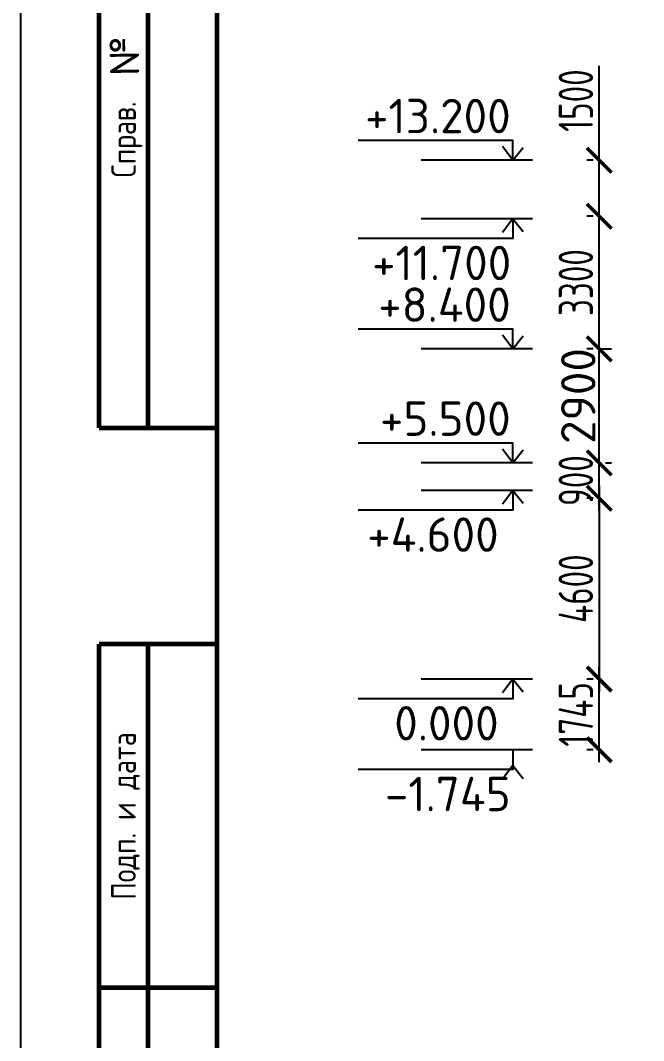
# Model space of a CAD drawing. Header units: millimetres. Extents: x -258526 to -95372, y 16759 to 83244.
# Drawn here: x -127895.1 to -127831.7, y 41740.8 to 41844.7 of the extents above; entities that cross this region are included whole.
import ezdxf
from ezdxf.enums import TextEntityAlignment as Align

# ---------------------------------------------------------------- set-up
doc = ezdxf.new("R2010")
doc.units = ezdxf.units.MM
doc.header["$LTSCALE"] = 0.5
doc.layers.add('тонкие', color=7, linetype='Continuous')
for name, color, linetype, lineweight in [('ТОНКИЕе', 7, 'Continuous', 25), ('я', 220, 'Continuous', 30), ('я1', 210, 'Continuous', 25), ('я2', 220, 'Continuous', 25)]:
    doc.layers.add(name, color=color, linetype=linetype, lineweight=lineweight)
doc.styles.add('арх', font='isocpeur.ttf', dxfattribs={"width": 0.5, "height": 10})
doc.styles.add('ГОСТ 2.304', font='cs_gost2304.shx')
doc.styles.add('Наклонный', font='isocpeur.ttf', dxfattribs={"width": 0.7, "height": 3.5})
doc.styles.add('Наклонный 5', font='isocpeur.ttf', dxfattribs={"height": 7})
doc.styles.add('Наклонный3.5', font='isocpeur.ttf', dxfattribs={"height": 3.5})
doc.dimstyles.new('СТРОИТЕЛЬНЫЙ', dxfattribs={"dimtxt": 3.5, "dimasz": 2.5, "dimexe": 1.25, "dimexo": 0.625, "dimtad": 1, "dimdec": 0, "dimlfac": 500, "dimdsep": 46, "dimtxsty": 'Наклонный', "dimblk1": 'ARCHTICK', "dimblk2": 'ARCHTICK', "dimsah": 1, "dimcen": 0, "dimdle": 1.25, "dimadec": 0, "dimazin": 0, "dimtfac": 0.75, "dimtdec": 0, "dimtmove": 0, "dimatfit": 3, "dimldrblk": 'ARCHTICK', "dimfxl": 1, "dimtolj": 1, "dimtzin": 0, "dimarcsym": 0})

# ---------------------------------------------------------------- blocks, each defined once
blk = doc.blocks.new('_ArchTick')
at = {"color": 0, "linetype": 'ByBlock', "const_width": 0.15}
blk.add_lwpolyline([(-0.5, -0.5), (0.5, 0.5)], dxfattribs=at)
blk = doc.blocks.new('*D665')
at = {"layer": 'Defpoints', "color": 0, "transparency": 16777216}
for p in [(-127836.23, 41777.62), (-127836.23, 41777.62), (-127836.23, 41770.42)]:
    blk.add_point(p, dxfattribs=at)
at = {"layer": 'ТОНКИЕе', "color": 0, "lineweight": -2, "transparency": 16777216}
for p, q in [((-127836.23, 41769.17), (-127836.23, 41778.87)), ((-127836.86, 41777.62), (-127837.48, 41777.62)), ((-127836.86, 41770.42), (-127837.48, 41770.42))]:
    blk.add_line(p, q, dxfattribs=at)
at = {"layer": 'ТОНКИЕе', "color": 0, "lineweight": -2, "transparency": 16777216, "xscale": 2.5, "yscale": 2.5, "zscale": 2.5}
for p, rotation in [((-127836.23, 41777.62), 90), ((-127836.23, 41770.42), 270)]:
    blk.add_blockref('_ArchTick', p, dxfattribs=dict(at, rotation=rotation))
at = {"layer": 'ТОНКИЕе', "color": 0, "transparency": 16777216, "insert": (-127838.61, 41774.02), "char_height": 3.5, "attachment_point": 5, "rotation": 90, "style": 'Наклонный'}
blk.add_mtext('\\A1;1745', dxfattribs=at)
blk = doc.blocks.new('*D666')
at = {"layer": 'Defpoints', "color": 0, "transparency": 16777216}
for p in [(-127836.23, 41799.62), (-127836.23, 41799.62), (-127836.23, 41796.02)]:
    blk.add_point(p, dxfattribs=at)
at = {"layer": 'ТОНКИЕе', "color": 0, "lineweight": -2, "transparency": 16777216}
for p, q in [((-127836.23, 41794.77), (-127836.23, 41800.87)), ((-127835.61, 41799.62), (-127834.98, 41799.62)), ((-127836.86, 41796.02), (-127837.48, 41796.02))]:
    blk.add_line(p, q, dxfattribs=at)
at = {"layer": 'ТОНКИЕе', "color": 0, "lineweight": -2, "transparency": 16777216, "xscale": 2.5, "yscale": 2.5, "zscale": 2.5}
for p, rotation in [((-127836.23, 41799.62), 90), ((-127836.23, 41796.02), 270)]:
    blk.add_blockref('_ArchTick', p, dxfattribs=dict(at, rotation=rotation))
at = {"layer": 'ТОНКИЕе', "color": 0, "transparency": 16777216, "insert": (-127838.61, 41797.82), "char_height": 3.5, "attachment_point": 5, "rotation": 90, "style": 'Наклонный'}
blk.add_mtext('\\A1;900', dxfattribs=at)
blk = doc.blocks.new('*D663')
at = {"layer": 'Defpoints', "color": 0, "transparency": 16777216}
for p in [(-127836.23, 41830.42), (-127836.23, 41830.42), (-127836.23, 41824.72)]:
    blk.add_point(p, dxfattribs=at)
at = {"layer": 'ТОНКИЕе', "color": 0, "lineweight": -2, "transparency": 16777216}
for p, q in [((-127836.23, 41830.42), (-127836.23, 41840.05)), ((-127836.86, 41830.42), (-127837.48, 41830.42)), ((-127836.23, 41823.47), (-127836.23, 41830.42)), ((-127836.86, 41824.72), (-127837.48, 41824.72))]:
    blk.add_line(p, q, dxfattribs=at)
at = {"layer": 'ТОНКИЕе', "color": 0, "lineweight": -2, "transparency": 16777216, "xscale": 2.5, "yscale": 2.5, "zscale": 2.5}
for p, rotation in [((-127836.23, 41830.42), 90), ((-127836.23, 41824.72), 270)]:
    blk.add_blockref('_ArchTick', p, dxfattribs=dict(at, rotation=rotation))
at = {"layer": 'ТОНКИЕе', "color": 0, "transparency": 16777216, "insert": (-127838.61, 41836.49), "char_height": 3.5, "attachment_point": 5, "rotation": 90, "style": 'Наклонный'}
blk.add_mtext('\\A1;1500', dxfattribs=at)
blk = doc.blocks.new('*D664')
at = {"layer": 'Defpoints', "color": 0, "transparency": 16777216}
for p in [(-127836.23, 41796.02), (-127836.23, 41777.62), (-127836.23, 41777.62)]:
    blk.add_point(p, dxfattribs=at)
at = {"layer": 'ТОНКИЕе', "color": 0, "lineweight": -2, "transparency": 16777216}
for p, q in [((-127836.23, 41797.27), (-127836.23, 41776.37)), ((-127836.86, 41796.02), (-127837.48, 41796.02)), ((-127836.86, 41777.62), (-127837.48, 41777.62))]:
    blk.add_line(p, q, dxfattribs=at)
at = {"layer": 'ТОНКИЕе', "color": 0, "lineweight": -2, "transparency": 16777216, "xscale": 2.5, "yscale": 2.5, "zscale": 2.5}
for p, rotation in [((-127836.23, 41796.02), 90), ((-127836.23, 41777.62), 270)]:
    blk.add_blockref('_ArchTick', p, dxfattribs=dict(at, rotation=rotation))
at = {"layer": 'ТОНКИЕе', "color": 0, "transparency": 16777216, "insert": (-127838.61, 41786.82), "char_height": 3.5, "attachment_point": 5, "rotation": 90, "style": 'Наклонный'}
blk.add_mtext('\\A1;4600', dxfattribs=at)
blk = doc.blocks.new('*D667')
at = {"layer": 'Defpoints', "color": 0, "transparency": 16777216}
for p in [(-127836.23, 41824.72), (-127836.23, 41824.72), (-127836.23, 41811.22)]:
    blk.add_point(p, dxfattribs=at)
at = {"layer": 'ТОНКИЕе', "color": 0, "lineweight": -2, "transparency": 16777216}
for p, q in [((-127836.23, 41809.97), (-127836.23, 41825.97)), ((-127836.86, 41824.72), (-127837.48, 41824.72)), ((-127836.86, 41811.22), (-127837.48, 41811.22))]:
    blk.add_line(p, q, dxfattribs=at)
at = {"layer": 'ТОНКИЕе', "color": 0, "lineweight": -2, "transparency": 16777216, "xscale": 2.5, "yscale": 2.5, "zscale": 2.5}
for p, rotation in [((-127836.23, 41824.72), 90), ((-127836.23, 41811.22), 270)]:
    blk.add_blockref('_ArchTick', p, dxfattribs=dict(at, rotation=rotation))
at = {"layer": 'ТОНКИЕе', "color": 0, "transparency": 16777216, "insert": (-127838.61, 41817.97), "char_height": 3.5, "attachment_point": 5, "rotation": 90, "style": 'Наклонный'}
blk.add_mtext('\\A1;3300', dxfattribs=at)

msp = doc.modelspace()

# ---------------------------------------------------------------- linework, layer by layer
at = {"layer": 'ТОНКИЕе', "color": 0}
for p, q in [((-127836.2318, 41798.3716), (-127836.2318, 41812.4716)), ((-127836.2318, 41811.2216), (-127834.9818, 41811.2216)), ((-127835.6068, 41799.6216), (-127834.9818, 41799.6216))]:
    msp.add_line(p, q, dxfattribs=at)
for points in [[(-127845.0396, 41830.4216), (-127845.0396, 41832.4216), (-127860.7578, 41832.4216)], [(-127845.0396, 41830.4216), (-127846.0887, 41831.8112)], [(-127845.0396, 41830.4216), (-127843.9881, 41831.7378)], [(-127843.0206, 41830.4216), (-127854.3575, 41830.4216)], [(-127845.0396, 41824.4715), (-127845.0396, 41822.4715), (-127860.7578, 41822.4715)], [(-127843.0206, 41824.4715), (-127854.3575, 41824.4715)], [(-127845.0396, 41824.4715), (-127846.0887, 41823.0819)], [(-127845.0396, 41824.4715), (-127843.9881, 41823.1553)], [(-127845.0396, 41811.2216), (-127845.0396, 41813.2216), (-127860.7578, 41813.2216)], [(-127845.0396, 41811.2216), (-127846.0887, 41812.6112)], [(-127845.0396, 41811.2216), (-127843.9881, 41812.5378)], [(-127843.0206, 41811.2216), (-127854.3575, 41811.2216)], [(-127845.0396, 41799.6216), (-127845.0396, 41801.6216), (-127860.7578, 41801.6216)], [(-127845.0396, 41799.6216), (-127846.0887, 41801.0112)], [(-127845.0396, 41799.6216), (-127843.9881, 41800.9378)], [(-127843.0206, 41799.6216), (-127854.3575, 41799.6216)], [(-127845.0396, 41796.8216), (-127845.0396, 41794.8216), (-127860.7578, 41794.8216)], [(-127843.0206, 41796.8216), (-127854.3575, 41796.8216)], [(-127845.0396, 41796.8216), (-127846.0887, 41795.432)], [(-127845.0396, 41796.8216), (-127843.9881, 41795.5054)], [(-127845.0396, 41777.6216), (-127845.0396, 41775.6216), (-127860.7578, 41775.6216)], [(-127843.0206, 41777.6216), (-127854.3575, 41777.6216)], [(-127845.0396, 41777.6216), (-127846.0887, 41776.232)], [(-127845.0396, 41777.6216), (-127843.9881, 41776.3054)], [(-127845.0396, 41770.4216), (-127845.0396, 41768.4216), (-127860.7578, 41768.4216)], [(-127843.0206, 41770.4216), (-127854.3575, 41770.4216)], [(-127845.0396, 41768.8216), (-127846.0887, 41767.432)], [(-127845.0396, 41768.8216), (-127843.9881, 41767.5054)]]:
    msp.add_lwpolyline(points, dxfattribs=at)
at = {"layer": 'я', "color": 7, "lineweight": 60}
for p, q in [((-127887.1301, 41803.1822), (-127887.1301, 41923.1822)), ((-127882.1301, 41803.1822), (-127882.1301, 41923.1822)), ((-127875.1301, 41923.1822), (-127875.1301, 41803.1822)), ((-127887.1301, 41803.1822), (-127875.1301, 41803.1822)), ((-127887.1301, 41636.1822), (-127887.1301, 41781.1822)), ((-127875.1301, 41781.1822), (-127887.1301, 41781.1822)), ((-127882.1301, 41636.1822), (-127882.1301, 41781.1822)), ((-127875.1301, 41781.1822), (-127875.1301, 41636.1822)), ((-127875.1301, 41746.1822), (-127887.1301, 41746.1822))]:
    msp.add_line(p, q, dxfattribs=at)
msp.add_lwpolyline([(-127875.1301, 41636.1822), (-127480.1301, 41636.1822), (-127480.1301, 41923.1822), (-127875.1301, 41923.1822), (-127875.1301, 41636.1822)], dxfattribs=at)
at = {"layer": 'я1', "color": 7}
msp.add_lwpolyline([(-127895.1301, 41631.1822), (-127475.1301, 41631.1822), (-127475.1301, 41928.1822), (-127895.1301, 41928.1822), (-127895.1301, 41631.1822)], dxfattribs=at)

# ---------------------------------------------------------------- texts
at = {"layer": 'тонкие', "color": 0, "linetype": 'ByBlock', "lineweight": 0, "insert": (-127886.0062, 41838.9778), "char_height": 3, "attachment_point": 1, "rotation": 91.07562, "style": 'арх'}
msp.add_mtext_dynamic_manual_height_columns('{\\W1;№}', width=1.814815, gutter_width=50, heights=[0], dxfattribs=at)
at = {"layer": 'ТОНКИЕе', "color": 0, "char_height": 3.5, "style": 'Наклонный 5'}
for s, insert, attachment_point in [('{\\Q0;+13.200}', (-127845.2375, 41836.6737), 3), ('{\\Q0;+11.700}', (-127845.1811, 41818.2193), 9), ('{\\Q0;+8.400}', (-127845.2375, 41817.4737), 3), ('{\\Q0;+5.500}', (-127845.2375, 41805.8737), 3), ('{\\Q0;+4.600}', (-127846.4632, 41790.5694), 9), ('{\\Q0;0.000}', (-127846.4632, 41771.3694), 9), ('{\\Q0;-1.745}', (-127845.2375, 41764.1694), 9)]:
    msp.add_mtext_dynamic_manual_height_columns(s, width=5.842387, gutter_width=35, heights=[0], dxfattribs=dict(at, insert=insert, attachment_point=attachment_point))
at = {"layer": 'ТОНКИЕе', "color": 0, "insert": (-127838.3629, 41806.4262), "char_height": 3.5, "attachment_point": 5, "rotation": 90, "style": 'Наклонный3.5'}
msp.add_mtext('\\A1;2900', dxfattribs=at)
at = {"layer": 'я2', "color": 7, "lineweight": 30, "style": 'ГОСТ 2.304'}
msp.add_text('Справ. ', height=2.5, rotation=90, dxfattribs=at).set_placement((-127884.6301, 41833.1822), align=Align.MIDDLE_CENTER)
at = {"layer": 'я2', "color": 7, "style": 'ГОСТ 2.304'}
msp.add_text('Подп. и дата', height=2.5, rotation=90, dxfattribs=at).set_placement((-127884.6301, 41763.6822), align=Align.MIDDLE_CENTER)

# ---------------------------------------------------------------- dimensions: what is measured, and where the dimension line sits
at = {"layer": 'ТОНКИЕе', "color": 0}
for base, p1, p2, text, picture, middle in [((-127836.2318, 41830.4216), (-127836.2318, 41824.7216), (-127836.2318, 41830.4216), '1500', '*D663', (-127838.6068, 41836.4866)), ((-127836.2318, 41824.7216), (-127836.2318, 41811.2216), (-127836.2318, 41824.7216), '3300', '*D667', (-127838.6068, 41817.9716)), ((-127836.2318, 41777.6216), (-127836.2318, 41796.0216), (-127836.2318, 41777.6216), '4600', '*D664', (-127838.6068, 41786.8216))]:
    dim = msp.add_linear_dim(base=base, p1=p1, p2=p2, angle=90, text=text, dimstyle='СТРОИТЕЛЬНЫЙ', dxfattribs=at)
    dim.commit()
    dim.dimension.update_dxf_attribs({"geometry": picture, "text_midpoint": middle})
for base, p1, p2, text, picture, middle in [((-127836.2318, 41799.6216), (-127836.2318, 41796.0216), (-127836.2318, 41799.6216), '900', '*D666', (-127836.2318, 41797.8216)), ((-127836.2318, 41777.6216), (-127836.2318, 41770.4216), (-127836.2318, 41777.6216), '1745', '*D665', (-127836.2318, 41774.0216))]:
    dim = msp.add_linear_dim(base=base, p1=p1, p2=p2, angle=90, text=text, dimstyle='СТРОИТЕЛЬНЫЙ', dxfattribs=at)
    dim.commit()
    dim.dimension.update_dxf_attribs({"geometry": picture, "text_midpoint": middle, "dimtype": 160})

doc.saveas('drawing.dxf')
